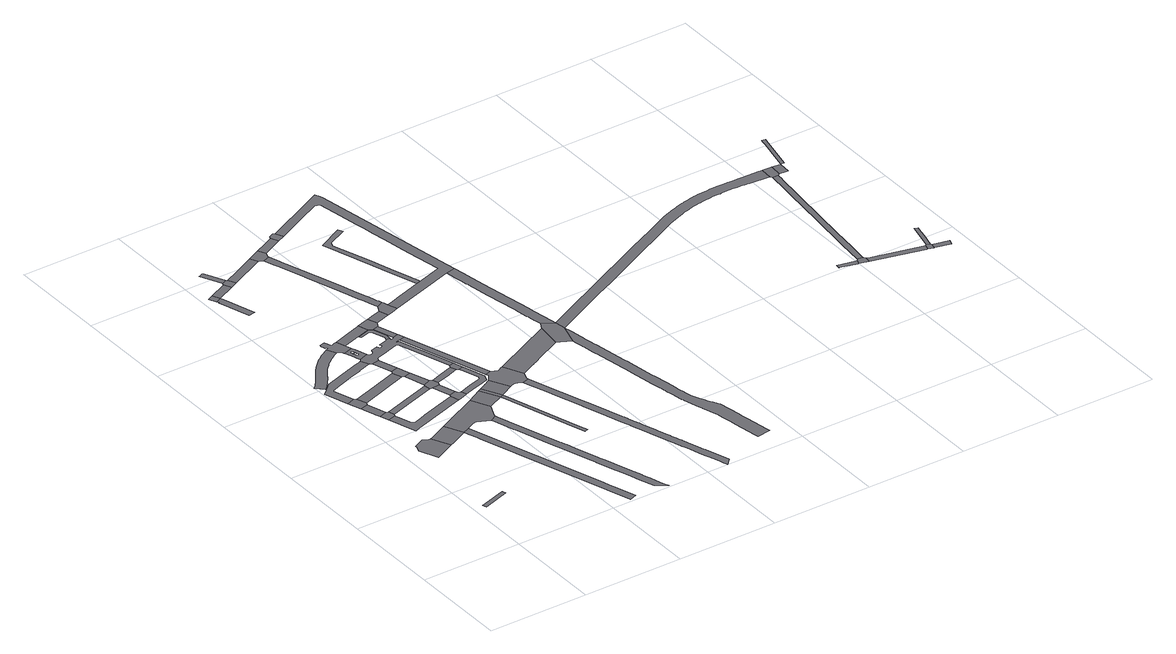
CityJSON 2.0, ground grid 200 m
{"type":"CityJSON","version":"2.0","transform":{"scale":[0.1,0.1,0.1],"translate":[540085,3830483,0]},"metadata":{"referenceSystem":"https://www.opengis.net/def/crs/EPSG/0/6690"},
"CityObjects":{
"road1":{"type":"Road","attributes":{"RoadStructureAttribute.sectionType":"1"},"geometry":[{"type":"MultiSurface","lod":"1","boundaries":[[[0,1,2,3]]]}]},
"road2":{"type":"Road","geometry":[{"type":"MultiSurface","lod":"1","boundaries":[[[4,5,6,7,8,9,10,11,12,13,14]]]}]},
"road3":{"type":"Road","attributes":{"RoadStructureAttribute.sectionType":"1"},"geometry":[{"type":"MultiSurface","lod":"1","boundaries":[[[15,16,17,18,19,20,21,22,23]]]}]},
"road4":{"type":"Road","geometry":[{"type":"MultiSurface","lod":"1","boundaries":[[[24,25,18,17,26,27]]]}]},
"road5":{"type":"Road","geometry":[{"type":"MultiSurface","lod":"1","boundaries":[[[23,22,28,29,30,31]]]}]},
"road6":{"type":"Road","geometry":[{"type":"MultiSurface","lod":"1","boundaries":[[[32,33,34,14,13,35,36,37]]]}]},
"road7":{"type":"Road","attributes":{"RoadStructureAttribute.sectionType":"1"},"geometry":[{"type":"MultiSurface","lod":"1","boundaries":[[[38,39,40,41,42,43,44,45,46,47,48,49,25,24,50,51,52,53,54,55,56,57]]]}]},
"road8":{"type":"Road","attributes":{"RoadStructureAttribute.sectionType":"1"},"geometry":[{"type":"MultiSurface","lod":"1","boundaries":[[[58,59,60,61,62,63,64,65,66,67,68,69,70,71,72,73,74,75,76,77,78,79,80,81,82,83,84,85,86,87,88,89,90,91,92,93,94,95,96,97,98,99,100,101,102,103,104,105,106,107,108,109,110,111,112,113,114]]]}]},
"road9":{"type":"Road","attributes":{"RoadStructureAttribute.sectionType":"1"},"geometry":[{"type":"MultiSurface","lod":"1","boundaries":[[[115,116,117,118,119,120,121,122,29,28,123,124,125,126,127,128,129,130]]]}]},
"road10":{"type":"Road","attributes":{"RoadStructureAttribute.sectionType":"1"},"geometry":[{"type":"MultiSurface","lod":"1","boundaries":[[[131,132,133,134,135,136,37,137,138,139,140,141,142,143]]]}]},
"road11":{"type":"Road","attributes":{"RoadStructureAttribute.sectionType":"1"},"geometry":[{"type":"MultiSurface","lod":"1","boundaries":[[[144,145,27,26,146,147]]]}]},
"road12":{"type":"Road","attributes":{"RoadStructureAttribute.sectionType":"1"},"geometry":[{"type":"MultiSurface","lod":"1","boundaries":[[[148,149,150,31,30,151,152]]]}]},
"road13":{"type":"Road","geometry":[{"type":"MultiSurface","lod":"1","boundaries":[[[153,154,155,156,157,32,37,136,158,159,160,161,162,163,164,165]]]}]},
"road14":{"type":"Road","geometry":[{"type":"MultiSurface","lod":"1","boundaries":[[[166,167,168,169,170]]]}]},
"road15":{"type":"Road","attributes":{"RoadStructureAttribute.sectionType":"1"},"geometry":[{"type":"MultiSurface","lod":"1","boundaries":[[[171,172,173,174,175,176,177,178,179,180,181,182,183,184,185,186,187,188,189,190,191,192,193,194,195,196,197,163,162,198,199,200,201,202,203,204,205,206,207,208,209,210,211,212,213,214,215,216]]]}]},
"road16":{"type":"Road","attributes":{"RoadStructureAttribute.sectionType":"1"},"geometry":[{"type":"MultiSurface","lod":"1","boundaries":[[[217,218,219,220,221,170,169]]]}]},
"road17":{"type":"Road","geometry":[{"type":"MultiSurface","lod":"1","boundaries":[[[222,223,224,225,226,227,228,229,230,231,58,114,232,233,234,235,236,237,238,239,240,241]]]}]},
"road18":{"type":"Road","attributes":{"RoadStructureAttribute.sectionType":"1"},"geometry":[{"type":"MultiSurface","lod":"1","boundaries":[[[242,239,238,243,244,245,246,247,248],[249,250,251,252,253,254,255,256,257,258,259,260,261,262,263,264,265,266],[267,268,269,270,271,272,273,274,275,276,277,278,279,280,281,282]]]}]},
"road19":{"type":"Road","geometry":[{"type":"MultiSurface","lod":"1","boundaries":[[[283,284,285,286,144,147,287,288]]]}]},
"road20":{"type":"Road","attributes":{"RoadStructureAttribute.sectionType":"1"},"geometry":[{"type":"MultiSurface","lod":"1","boundaries":[[[289,290,291,286,285]]]}]},
"road21":{"type":"Road","attributes":{"RoadStructureAttribute.sectionType":"1"},"geometry":[{"type":"MultiSurface","lod":"1","boundaries":[[[288,287,292,293,294]]]}]},
"road22":{"type":"Road","attributes":{"RoadStructureAttribute.sectionType":"1"},"geometry":[{"type":"MultiSurface","lod":"1","boundaries":[[[295,296,297,298,299,300,301]]]}]},
"road23":{"type":"Road","geometry":[{"type":"MultiSurface","lod":"1","boundaries":[[[294,293,148,152,298,297,302,303]]]}]},
"road24":{"type":"Road","geometry":[{"type":"MultiSurface","lod":"1","boundaries":[[[304,301,300,305,130,129,306,307,308]]]}]},
"road25":{"type":"Road","attributes":{"RoadStructureAttribute.sectionType":"1"},"geometry":[{"type":"MultiSurface","lod":"1","boundaries":[[[309,166,170,310]]]}]},
"road26":{"type":"Road","attributes":{"RoadStructureAttribute.sectionType":"1"},"geometry":[{"type":"MultiSurface","lod":"1","boundaries":[[[311,153,165,312,313]]]}]},
"road27":{"type":"Road","attributes":{"RoadStructureAttribute.sectionType":"1"},"geometry":[{"type":"MultiSurface","lod":"1","boundaries":[[[314,315,316,317,318,319,320,321,322,323,324,325,326,327,328,329,330,331,332,333,334,335,336,337,338,339,340,341,342,343,344,345,248,247,346,347,348,349,38,57,290,289,350,351,352,353,354,355,356,357,358,359,360,361,362,363,364,365,366]]]}]},
"road28":{"type":"Road","attributes":{"RoadStructureAttribute.sectionType":"1"},"geometry":[{"type":"MultiSurface","lod":"1","boundaries":[[[367,368,369,370,371,372]]]}]},
"road29":{"type":"Road","attributes":{"RoadStructureAttribute.sectionType":"1"},"geometry":[{"type":"MultiSurface","lod":"1","boundaries":[[[373,374,375,376,241,240,377]]]}]},
"road30":{"type":"Road","attributes":{"RoadStructureAttribute.sectionType":"1"},"geometry":[{"type":"MultiSurface","lod":"1","boundaries":[[[378,379,303,302,380,381]]]}]},
"road31":{"type":"Road","geometry":[{"type":"MultiSurface","lod":"1","boundaries":[[[382,372,371,383,309,310,384,385]]]}]},
"road32":{"type":"Road","geometry":[{"type":"MultiSurface","lod":"1","boundaries":[[[386,311,313,387]]]}]},
"road33":{"type":"Road","attributes":{"RoadStructureAttribute.sectionType":"1"},"geometry":[{"type":"MultiSurface","lod":"1","boundaries":[[[388,389,390,391,392,387,313]]]}]},
"road34":{"type":"Road","attributes":{"RoadStructureAttribute.sectionType":"1"},"geometry":[{"type":"MultiSurface","lod":"1","boundaries":[[[393,394,395,396,397,398,399,400,401,402,403,404,405,406,407,408,409,308,307]]]}]},
"road35":{"type":"Road","attributes":{"RoadStructureAttribute.sectionType":"1"},"geometry":[{"type":"MultiSurface","lod":"1","boundaries":[[[410,411,412,413,414,415,416,417,418,419,320,319]]]}]},
"road36":{"type":"Road","attributes":{"RoadStructureAttribute.sectionType":"1"},"geometry":[{"type":"MultiSurface","lod":"1","boundaries":[[[420,421,422,423,424,386,387,425,426]]]}]},
"road37":{"type":"Road","geometry":[{"type":"MultiSurface","lod":"1","boundaries":[[[427,358,357,378,381,402,401]]]}]},
"road38":{"type":"Road","geometry":[{"type":"MultiSurface","lod":"1","boundaries":[[[428,429,373,377,430,431,432]]]}]},
"road39":{"type":"Road","geometry":[{"type":"MultiSurface","lod":"1","boundaries":[[[431,430,315,314]]]}]},
"road40":{"type":"Road","attributes":{"RoadStructureAttribute.sectionType":"1"},"geometry":[{"type":"MultiSurface","lod":"1","boundaries":[[[433,434,385,384,435]]]}]},
"road41":{"type":"Road","attributes":{"RoadStructureAttribute.sectionType":"1"},"geometry":[{"type":"MultiSurface","lod":"1","boundaries":[[[366,365,436,437]]]}]},
"road42":{"type":"Road","geometry":[{"type":"MultiSurface","lod":"1","boundaries":[[[438,439,437,436,440,420,426,441,442,443,444,445,446,447,448,449,450,451]]]}]},
"road43":{"type":"Road","attributes":{"RoadStructureAttribute.sectionType":"1"},"geometry":[{"type":"MultiSurface","lod":"1","boundaries":[[[452,453,428,432,454]]]}]},
"road44":{"type":"Road","attributes":{"RoadStructureAttribute.sectionType":"1"},"geometry":[{"type":"MultiSurface","lod":"1","boundaries":[[[455,456,457,458,459,460,461,462,463,464,465,466,467,468,469,470,471,472,473,474,475,476,477,478,479,480,481,482,483,484,485,486,487,446,445,488,489,490,491,492,493,494,495,496,497,498,499,500,501,502,503,504,505,506,507,508,509,510,511,512,513,514,515,516,517,518,519,520,521]]]}]},
"road45":{"type":"Road","geometry":[{"type":"MultiSurface","lod":"1","boundaries":[[[522,433,435,523,524,525,526]]]}]},
"road46":{"type":"Road","attributes":{"RoadStructureAttribute.sectionType":"1"},"geometry":[{"type":"MultiSurface","lod":"1","boundaries":[[[527,528,529,530,531,532,533,534,535,536,537,538,539,540,524,523,541,542,543,544,545,546,547,548,549,550,551,552,553,554]]]}]},
"road47":{"type":"Road","geometry":[{"type":"MultiSurface","lod":"1","boundaries":[[[555,554,553,452,454,556,557,558]]]}]},
"road48":{"type":"Road","attributes":{"RoadStructureAttribute.sectionType":"1"},"geometry":[{"type":"MultiSurface","lod":"1","boundaries":[[[559,560,522,526,561,562,563]]]}]},
"road49":{"type":"Road","geometry":[{"type":"MultiSurface","lod":"1","boundaries":[[[564,565,566,567,568,569,570,571,572,573,574,575,576,577,451,450,578,579,580,581,582,583,584,585,586,587,588,589,590,591]]]}]},
"road50":{"type":"Road","geometry":[{"type":"MultiSurface","lod":"1","boundaries":[[[592,593,594,595,559,563,596,597]]]}]},
"road51":{"type":"Road","attributes":{"RoadStructureAttribute.sectionType":"1"},"geometry":[{"type":"MultiSurface","lod":"1","boundaries":[[[598,599,600,601,602,603,604,605,606,607,608,609,610,611]]]}]},
"road52":{"type":"Road","attributes":{"RoadStructureAttribute.sectionType":"1"},"geometry":[{"type":"MultiSurface","lod":"1","boundaries":[[[612,613,614,615,616,617,618,619,620,621,622,623,624,625,626,627,628,629,630,631,632,633,634,635,636,637,638,639,640,641,642,643,644,645,646,647,648,649,650,651,652,653,654,655,656,657,658,659,660,661,662,663,664,665,666,667,668,669,670,671,672,673,674,675,676,677,678,679,680,681,682,683,684,685,686,687,688,689,690,691,692,693,694,695,696,697]]]}]},
"road53":{"type":"Road","geometry":[{"type":"MultiSurface","lod":"1","boundaries":[[[698,699,564,591,700,654,653,701]]]}]},
"road54":{"type":"Road","attributes":{"RoadStructureAttribute.sectionType":"1"},"geometry":[{"type":"MultiSurface","lod":"1","boundaries":[[[702,703,704,705,706,707,708,709,710,597,596,711,712,713,714,715,716,717,718,719,720,721,722,723,724,725,726,727,728,729,730,558,557,731,732,733]]]}]},
"road55":{"type":"Road","geometry":[{"type":"MultiSurface","lod":"1","boundaries":[[[734,735,736,737,738,739,740,741,742,743,744,745,733,732,746,747,748,749,750,751,752,753,754,755,756,757,758,759,760,761,762,763,764,765,766,767,768,769,698,701]]]}]},
"road56":{"type":"Road","attributes":{"RoadStructureAttribute.sectionType":"7"},"geometry":[{"type":"MultiSurface","lod":"1","boundaries":[[[770,771,772,773,774,775,776,777,778,779,780,781,782,783,784,785,786,787,788,789,790,791,792,793,794,795,796,797,798,799,800,801,802,803,804,805,806,807,808,701,653,809,810,811,812,813,814,815,816,817,818,819,820,821,822,823,824,825,826,827,828,829,830,831,832,833,834,835,836,837,838,839,840,841,842,843,844,845,846,847,848]]]}]},
"road57":{"type":"Road","attributes":{"RoadStructureAttribute.sectionType":"1"},"geometry":[{"type":"MultiSurface","lod":"1","boundaries":[[[849,850,851,852,853,854,855,856,857]]]}]},
"road58":{"type":"Road","geometry":[{"type":"MultiSurface","lod":"1","boundaries":[[[858,859,860,857,856,861,862,863,864]]]}]},
"road59":{"type":"Road","attributes":{"RoadStructureAttribute.sectionType":"1"},"geometry":[{"type":"MultiSurface","lod":"1","boundaries":[[[865,866,867,868,862,861,869,870,871]]]}]},
"road60":{"type":"Road","attributes":{"RoadStructureAttribute.sectionType":"1"},"geometry":[{"type":"MultiSurface","lod":"1","boundaries":[[[872,873,874,875,876,877,878,879,858,864,880,881,882,883,884,885,886,887,888,889]]]}]},
"road61":{"type":"Road","geometry":[{"type":"MultiSurface","lod":"1","boundaries":[[[890,891,892,871,870,893,894,895,896,897]]]}]},
"road62":{"type":"Road","attributes":{"RoadStructureAttribute.sectionType":"1"},"geometry":[{"type":"MultiSurface","lod":"1","boundaries":[[[898,899,900,901,902,903,890,897]]]}]},
"road63":{"type":"Road","geometry":[{"type":"MultiSurface","lod":"1","boundaries":[[[904,905,848,847,906,872,889,907,908]]]}]},
"road64":{"type":"Road","attributes":{"RoadStructureAttribute.sectionType":"1"},"geometry":[{"type":"MultiSurface","lod":"1","boundaries":[[[909,910,911,912,894,893,913,914,915]]]}]},
"road65":{"type":"Road","geometry":[{"type":"MultiSurface","lod":"1","boundaries":[[[908,907,916,917,918,919]]]}]},
"road66":{"type":"Road","attributes":{"RoadStructureAttribute.sectionType":"1"},"geometry":[{"type":"MultiSurface","lod":"1","boundaries":[[[920,921,922,923,924,925,926,927,928]]]}]}
},
"vertices":[
[772,1474,0],[743,1548,0],[211,1365,0],[236,1293,0],
[677,3641,0],[582,3681,0],[569,3687,0],[360,3594,0],[367,3572,0],[325,3472,0],[310,3436,0],[472,3067,0],[618,3138,0],[883,3268,0],[707,3629,0],
[526,4908,0],[469,5080,0],[443,5162,0],[283,5109,0],[299,5059,0],[373,4835,0],[381,4811,0],[409,4725,0],[569,4778,0],
[355,5436,0],[193,5382,0],[469,5219,0],[398,5411,0],
[468,4548,0],[631,4596,0],[653,4646,0],[614,4756,0],
[1124,3832,0],[1017,3780,0],[786,3667,0],[960,3305,0],[1254,3448,0],[1299,3470,0],
[1149,6368,0],[1129,6362,0],[1100,6352,0],[1053,6337,0],[650,6207,0],[279,6087,0],[209,6017,0],[147,5957,0],[100,5915,0],[70,5886,0],[36,5855,0],[136,5554,0],[296,5615,0],[221,5847,0],[234,5870,0],[240,5882,0],[720,6041,0],[955,6118,0],[982,6127,0],[1229,6209,0],
[884,7008,0],[872,7002,0],[829,6979,0],[785,6953,0],[750,6932,0],[703,6902,0],[666,6877,0],[628,6848,0],[593,6820,0],[559,6792,0],[524,6761,0],[486,6724,0],[454,6693,0],[444,6681,0],[428,6664,0],[399,6631,0],[371,6599,0],[345,6567,0],[324,6540,0],[304,6512,0],[284,6484,0],[259,6446,0],[227,6393,0],[198,6350,0],[152,6287,0],[122,6251,0],[95,6219,0],[62,6182,0],[31,6150,0],[1,6122,0],[143,5980,0],[173,6009,0],[210,6047,0],[238,6078,0],[263,6107,0],[290,6139,0],[314,6170,0],[337,6200,0],[356,6227,0],[374,6254,0],[431,6347,0],[472,6405,0],[496,6435,0],[518,6464,0],[538,6488,0],[570,6524,0],[598,6553,0],[627,6582,0],[656,6609,0],[685,6635,0],[713,6659,0],[748,6687,0],[804,6728,0],[855,6762,0],[908,6794,0],[965,6825,0],[971,6828,0],
[1259,4380,0],[1069,4318,0],[963,4284,0],[797,4230,0],[739,4255,0],[722,4307,0],[673,4462,0],[645,4550,0],[510,4421,0],[576,4221,0],[652,3994,0],[759,4029,0],[952,4093,0],[1297,4206,0],[1833,4383,0],[1778,4548,0],
[2415,538,0],[2397,600,0],[2317,839,0],[1462,3465,0],[1456,3480,0],[1439,3527,0],[1331,3373,0],[1387,3207,0],[1415,3117,0],[1650,2400,0],[2258,536,0],[2414,59,0],[2557,107,0],
[1384,5738,0],[894,5576,0],[957,5382,0],[1446,5544,0],
[1601,5081,0],[1488,5044,0],[1107,4918,0],[1144,4806,0],[1624,4961,0],
[1978,4250,0],[1918,4220,0],[1902,4213,0],[1899,4211,0],[1386,3959,0],[1435,3536,0],[1564,3599,0],[1636,3633,0],[1664,3621,0],[1911,3519,0],[2045,3588,0],[2037,3611,0],[2157,3888,0],
[278,9570,0],[194,9529,0],[163,9514,0],[230,9365,0],[345,9421,0],
[3176,128,0],[3141,234,0],[3081,419,0],[3071,449,0],[3061,480,0],[3046,526,0],[3033,566,0],[3023,595,0],[2943,837,0],[2919,913,0],[2877,1037,0],[2875,1042,0],[2813,1236,0],[2771,1369,0],[2761,1401,0],[2752,1428,0],[2735,1481,0],[2626,1812,0],[2594,1911,0],[2575,1969,0],[2522,2131,0],[2508,2174,0],[2487,2238,0],[2483,2251,0],[2317,2760,0],[2206,3097,0],[2058,3547,0],[1918,3500,0],[2061,3059,0],[2064,3051,0],[2083,2993,0],[2252,2471,0],[2344,2192,0],[2383,2074,0],[2524,1645,0],[2583,1463,0],[2609,1382,0],[2614,1368,0],[2721,1040,0],[2737,989,0],[2794,816,0],[2850,643,0],[2904,478,0],[2999,187,0],[3001,183,0],[3208,32,0],
[254,9319,0],[234,9311,0],[433,8678,0],[568,8706,0],[363,9367,0],
[1109,7099,0],[1070,7086,0],[1035,7073,0],[986,7223,0],[883,7190,0],[865,7154,0],[897,7057,0],[935,7045,0],[942,7035,0],[908,7019,0],[1003,6821,0],[1028,6810,0],[1044,6796,0],[1059,6782,0],[1069,6769,0],[1077,6755,0],[1080,6745,0],[1267,6807,0],[1227,6928,0],[1166,7117,0],
[1290,6737,0],[1081,6742,0],[1092,6712,0],[1146,6544,0],[1167,6480,0],[1185,6422,0],[1373,6486,0],[1217,6706,0],[1222,6701,0],[1225,6693,0],[1225,6691,0],[1236,6659,0],[1224,6655,0],[1215,6652,0],[1193,6645,0],[1192,6646,0],[1183,6674,0],[1182,6684,0],[1184,6690,0],[1185,6698,0],[1190,6704,0],[1193,6706,0],[1196,6708,0],[1202,6709,0],[1209,6709,0],[1255,6597,0],[1257,6590,0],[1256,6581,0],[1255,6575,0],[1254,6573,0],[1249,6568,0],[1240,6564,0],[1229,6563,0],[1221,6569,0],[1217,6576,0],[1215,6579,0],[1198,6628,0],[1220,6635,0],[1235,6640,0],[1241,6642,0],[1246,6626,0],
[1626,5603,0],[1561,5802,0],[1552,5830,0],[1411,5784,0],[1494,5530,0],[1635,5576,0],
[1427,6211,0],[1285,6185,0],[1405,5804,0],
[1500,5508,0],[1623,5118,0],[1765,5180,0],
[1887,4797,0],[1832,4964,0],[1829,4973,0],[1679,4949,0],[1742,4754,0],[1793,4595,0],[1938,4643,0],
[1863,5041,0],[1822,5158,0],
[1958,4582,0],[1782,4561,0],[1890,4401,0],[2049,4453,0],[2010,4570,0],
[641,9747,0],[713,9600,0],
[2278,4414,0],[2178,3898,0],[2478,4045,0],
[2182,6712,0],[2064,6674,0],[2054,6650,0],[1985,6632,0],[1983,6644,0],[1990,6684,0],[1930,6694,0],[1926,6682,0],[1918,6673,0],[1906,6669,0],[1729,6611,0],[1747,6553,0],[1729,6541,0],[1703,6532,0],[1675,6527,0],[1655,6590,0],[1516,6542,0],[1509,6535,0],[1504,6527,0],[1500,6514,0],[1491,6480,0],[1485,6469,0],[1476,6459,0],[1464,6452,0],[1432,6442,0],[1420,6441,0],[1408,6443,0],[1398,6447,0],[1390,6453,0],[1385,6459,0],[1381,6465,0],[1378,6474,0],[1185,6408,0],[1180,6396,0],[1173,6385,0],[1165,6376,0],[1451,6279,0],[1483,6289,0],[1499,6295,0],[1607,6330,0],[1952,6444,0],[1992,6422,0],[2129,6005,0],[2337,5370,0],[2431,5401,0],[2229,6014,0],[2209,6073,0],[2064,6516,0],[2023,6508,0],[2005,6522,0],[2088,6548,0],[2108,6541,0],[2225,6579,0],
[559,10223,0],[547,10248,0],[498,10224,0],[450,10200,0],[651,9790,0],[752,9832,0],
[1779,7318,0],[1746,7307,0],[1499,7226,0],[1336,7173,0],[1842,7129,0],
[2315,5318,0],[2063,5236,0],[2102,5117,0],[2354,5198,0],
[754,9827,0],[649,9782,0],[857,9671,0],[785,9818,0],
[2337,4446,0],[2538,4075,0],
[2981,2448,0],[3029,2295,0],[3095,2316,0],[3046,2473,0],[2700,3565,0],
[2200,4502,0],[2283,4529,0],[2399,4567,0],[2440,4580,0],[2596,4631,0],[2639,4755,0],[2545,5048,0],[2501,5187,0],[2495,5204,0],[2402,5174,0],[2422,5113,0],[2456,5008,0],[2531,4780,0],[2506,4732,0],[2352,4682,0],[2248,4648,0],[2192,4630,0],
[2009,6787,0],[1913,7069,0],[1836,7104,0],[1779,7086,0],[1596,7026,0],[1611,6988,0],[1659,7000,0],[1807,7039,0],[1851,7016,0],[1941,6754,0],
[2617,4596,0],[2564,4569,0],[2505,4537,0],[2478,4522,0],[2458,4511,0],[2586,4098,0],[2812,4210,0],
[2445,5359,0],
[2036,7403,0],[1975,7383,0],[1931,7083,0],[2050,7117,0],[2099,7213,0],
[1487,10162,0],[1077,9961,0],[1559,10014,0],
[2684,4779,0],[2801,4817,0],
[3028,4800,0],[2936,4755,0],[2704,4719,0],[2918,4261,0],[2932,4255,0],[3014,4221,0],[3056,4204,0],[3058,4203,0],[3200,4240,0],[3192,4266,0],[3187,4282,0],[3229,4387,0],[3243,4424,0],[3053,4811,0],
[2346,7503,0],[2202,7458,0],[2408,7313,0],
[4542,133,0],[4384,620,0],[4378,638,0],[4348,730,0],[4267,981,0],[4244,1056,0],[4240,1065,0],[4228,1102,0],[4226,1110,0],[4221,1124,0],[4191,1215,0],[4162,1302,0],[4150,1338,0],[4132,1393,0],[4065,1600,0],[4057,1624,0],[4035,1690,0],[3988,1835,0],[3987,1839,0],[3959,1923,0],[3944,1971,0],[3941,1980,0],[3871,2195,0],[3866,2209,0],[3844,2278,0],[3842,2284,0],[3765,2520,0],[3717,2666,0],[3641,2900,0],[3616,2974,0],[3536,3219,0],[3428,3551,0],[3420,3574,0],[3117,4023,0],[3214,3727,0],[3278,3529,0],[3433,3058,0],[3462,2970,0],[3486,2896,0],[3619,2487,0],[3676,2310,0],[3677,2307,0],[3678,2304,0],[3701,2232,0],[3754,2069,0],[3755,2068,0],[3779,1993,0],[3784,1978,0],[3888,1659,0],[3933,1522,0],[3935,1516,0],[4053,1158,0],[4072,1097,0],[4079,1075,0],[4085,1055,0],[4086,1054,0],[4122,937,0],[4147,863,0],[4180,761,0],[4241,573,0],[4274,473,0],[4304,382,0],[4373,171,0],[4400,89,0],[4411,54,0],[4425,6,0],[4545,124,0],
[1755,10293,0],[1654,9975,0],[1797,10022,0],[1787,10052,0],[1827,10146,0],
[2527,7774,0],[2513,7818,0],[2500,7857,0],[2484,7907,0],[2470,7951,0],[2462,7978,0],[2451,8008,0],[2443,8036,0],[2381,8226,0],[2296,8487,0],[2221,8717,0],[1908,9681,0],[1875,9782,0],[1870,9796,0],[1732,9736,0],[1750,9682,0],[1927,9140,0],[1932,9125,0],[1965,9026,0],[2141,8486,0],[2173,8386,0],[2182,8358,0],[2286,8034,0],[2323,7920,0],[2362,7796,0],[2393,7698,0],[2411,7640,0],[2549,7705,0],
[2561,7669,0],[2512,7347,0],[2650,7392,0],[2588,7583,0],
[2164,10493,0],[1986,10406,0],[2007,10234,0],[2106,10282,0],[2236,10346,0],
[4327,5431,0],[4306,5421,0],[4129,5334,0],[4081,5310,0],[4008,5275,0],[3669,5108,0],[3494,5023,0],[3483,5017,0],[3447,4999,0],[3414,4983,0],[3410,4983,0],[3264,4913,0],[3214,4889,0],[3082,4826,0],[3258,4431,0],[3418,4507,0],[3501,4547,0],[3547,4569,0],[3566,4579,0],[3609,4599,0],[3622,4606,0],[3644,4617,0],[3763,4675,0],[3896,4741,0],[4076,4830,0],[4200,4892,0],[4214,4898,0],[4265,4924,0],
[2276,10586,0],[2275,10586,0],[2177,10538,0],[2178,10537,0],[2388,10420,0],[2315,10570,0],
[2907,9677,0],[2939,9768,0],[3319,9955,0],[3275,10048,0],[2769,9794,0],[3101,8752,0],[3217,8393,0],[3398,7855,0],[3487,7885,0],[3457,7984,0],[3437,8046,0],[3429,8070,0],[3289,8504,0],[3154,8948,0],
[5635,550,0],[5555,1019,0],[5546,1069,0],[5535,1139,0],[5523,1210,0],[5481,1467,0],[5446,1662,0],[5444,1674,0],[5443,1677,0],[5408,1736,0],[5374,1792,0],[5347,1838,0],[5326,1876,0],[5289,1946,0],[5272,1982,0],[5243,2045,0],[5212,2130,0],[5191,2186,0],[5176,2235,0],[5168,2273,0],[5162,2295,0],[5151,2361,0],[5133,2466,0],[5120,2541,0],[5082,2764,0],[5032,3055,0],[5022,3114,0],[4917,3726,0],[4906,3784,0],[4788,4465,0],[4779,4524,0],[4773,4560,0],[4767,4591,0],[4747,4702,0],[4730,4802,0],[4730,4806,0],[4703,4962,0],[4696,5003,0],[4676,5121,0],[4663,5198,0],[4660,5214,0],[4659,5218,0],[4532,4784,0],[4535,4769,0],[4535,4766,0],[4547,4704,0],[4557,4642,0],[4565,4589,0],[4570,4558,0],[4571,4552,0],[4579,4512,0],[4614,4306,0],[4626,4238,0],[4627,4232,0],[4740,3578,0],[4748,3533,0],[4767,3418,0],[4774,3378,0],[4823,3090,0],[4860,2872,0],[4894,2678,0],[4894,2677,0],[4907,2599,0],[4908,2591,0],[4923,2512,0],[4942,2408,0],[4966,2275,0],[4977,2218,0],[4983,2188,0],[4984,2177,0],[4997,2131,0],[5003,2113,0],[5096,1802,0],[5114,1744,0],[5115,1737,0],[5118,1729,0],[5165,1571,0],[5189,1494,0],[5213,1413,0],[5234,1287,0],[5266,1098,0],[5271,1066,0],[5285,975,0],[5366,505,0],[5379,430,0],[5648,476,0],
[4396,5565,0],[4358,5490,0],[4337,4886,0],[4622,5434,0],
[4180,8008,0],[4172,8053,0],[3658,11056,0],[3635,11109,0],[3598,11196,0],[3463,11130,0],[3441,11119,0],[3394,11097,0],[3353,11077,0],[2882,10661,0],[2986,10712,0],[3355,10892,0],[3395,10913,0],[3486,10871,0],[3570,10381,0],[3589,10272,0],[3638,9985,0],[3667,9818,0],[3703,9606,0],[3750,9334,0],[3809,8987,0],[3851,8739,0],[3969,8051,0],[3973,8032,0],[3385,7841,0],[3361,7834,0],[3099,7748,0],[2902,7684,0],[2717,7623,0],[3387,7630,0],[4007,7830,0],[4203,7875,0],
[4622,5438,0],[4619,5455,0],[4612,5493,0],[4595,5588,0],[4576,5702,0],[4530,5969,0],[4508,6097,0],[4476,6278,0],[4426,6570,0],[4320,7189,0],[4256,7563,0],[4241,7645,0],[4025,7723,0],[4038,7645,0],[4067,7480,0],[4089,7353,0],[4092,7336,0],[4098,7299,0],[4117,7191,0],[4140,7057,0],[4178,6834,0],[4182,6808,0],[4202,6695,0],[4203,6691,0],[4209,6653,0],[4220,6588,0],[4230,6536,0],[4230,6533,0],[4289,6192,0],[4307,6087,0],[4340,5895,0],[4342,5880,0],[4360,5778,0],[4361,5771,0],[4371,5716,0],[4372,5712,0],
[10295,7384,0],[9960,7398,0],[9950,7387,0],[9861,7393,0],[9791,7398,0],[9724,7401,0],[9653,7404,0],[9546,7407,0],[9483,7408,0],[9423,7407,0],[9348,7406,0],[9289,7405,0],[9227,7402,0],[9173,7400,0],[9123,7396,0],[9062,7390,0],[9010,7385,0],[8966,7379,0],[8917,7372,0],[8870,7364,0],[8824,7356,0],[8774,7346,0],[8724,7336,0],[8682,7327,0],[8648,7319,0],[8613,7309,0],[8579,7300,0],[8540,7290,0],[8501,7277,0],[8463,7266,0],[8422,7252,0],[8390,7241,0],[8131,7143,0],[7885,7033,0],[7656,6918,0],[7136,6665,0],[5738,5977,0],[5260,5744,0],[4656,5451,0],[5783,5770,0],[6156,5946,0],[6504,6119,0],[6825,6275,0],[7156,6443,0],[7653,6683,0],[8088,6895,0],[8235,6954,0],[8392,7016,0],[8423,7027,0],[8455,7038,0],[8485,7048,0],[8522,7059,0],[8576,7076,0],[8634,7092,0],[8685,7105,0],[8770,7125,0],[8880,7147,0],[8893,7149,0],[8973,7161,0],[9022,7168,0],[9078,7175,0],[9145,7181,0],[9158,7182,0],[9240,7187,0],[9306,7190,0],[9339,7169,0],[9360,7191,0],[9402,7191,0],[9485,7192,0],[9538,7191,0],[9619,7190,0],[9701,7187,0],[9748,7184,0],[9804,7181,0],[9851,7178,0],[9937,7170,0],[9945,7162,0],[10351,7134,0],[10372,7381,0],
[10010,4059,0],[9660,4145,0],[9655,4146,0],[9650,4102,0],[9645,4057,0],[9654,4056,0],[9988,3973,0],[10004,3969,0],[10028,4054,0],
[10062,4108,0],[10059,4079,0],[10043,4067,0],[10187,3925,0],[10204,4041,0],[10179,4080,0],[10178,4082,0],
[11266,3777,0],[11254,3780,0],[10242,4032,0],[10216,4039,0],[11227,3667,0],[11246,3662,0],[11275,3774,0],
[10386,7097,0],[10371,6960,0],[10353,6794,0],[10315,6448,0],[10215,5538,0],[10118,4658,0],[10116,4644,0],[10113,4613,0],[10179,4095,0],[10226,4595,0],[10228,4614,0],[10231,4645,0],[10232,4650,0],[10329,5525,0],[10430,6436,0],[10485,6948,0],[10486,6950,0],[10501,7085,0],
[11306,3795,0],[11304,3794,0],[11277,3776,0],[11362,3633,0],[11391,3746,0],[11390,3748,0],[11376,3776,0],[11376,3777,0],
[11441,4052,0],[11488,4259,0],[11503,4312,0],[11469,4324,0],[11435,4336,0],[11434,4333,0],
[10539,7370,0],[10385,7380,0],[10369,7115,0],[10542,7120,0],[10562,7368,0],
[11717,3668,0],[11716,3668,0],[11711,3669,0],[11401,3744,0],[11374,3630,0],[11681,3555,0],[11718,3669,0],
[10567,7119,0],[10636,7116,0],[10724,7111,0],[10737,7356,0],
[10980,8121,0],[10988,8156,0],[10952,8163,0],[10917,8170,0],[10905,8120,0],[10886,8030,0],[10784,7536,0],[10749,7364,0],[10820,7357,0]
]}
